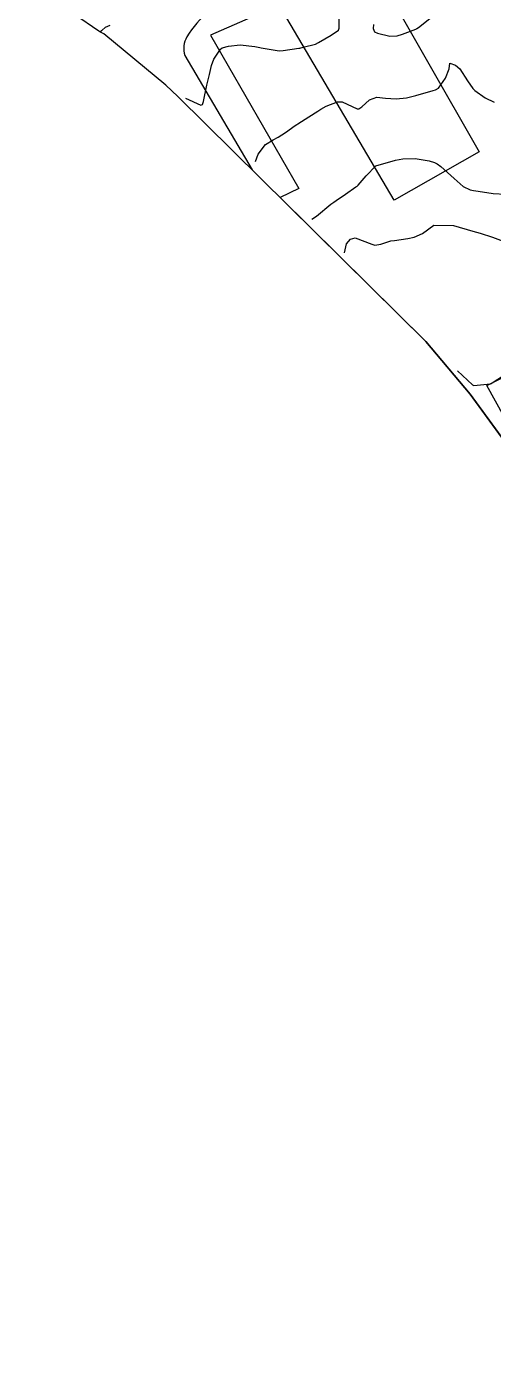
# Model space of a CAD drawing. Header units: metres. Extents: x 318500 to 325275, y 7408834 to 7428799.
# Drawn here: x 322315 to 322362.6, y 7421672.6 to 7421808 of the extents above; entities that cross this region are included whole.
import ezdxf

# ---------------------------------------------------------------- set-up
doc = ezdxf.new("R2010")
doc.units = ezdxf.units.M
doc.header["$MEASUREMENT"] = 0
for name, color, linetype in [('Area', 45, 'Continuous'), ('Curvas de Nivel 1m', 11, 'Continuous'), ('Curvas de Nivel 5m', 15, 'Continuous'), ('Edificações', 30, 'Continuous'), ('Vias Primárias', 230, 'Continuous')]:
    doc.layers.add(name, color=color, linetype=linetype)

msp = doc.modelspace()

# ---------------------------------------------------------------- linework, layer by layer
at = {"layer": 'Area'}
msp.add_lwpolyline([(322367.19, 7421760.96), (322360.24, 7421770.51), (322355.71, 7421775.88), (322330.42, 7421800.9), (322329.19, 7421802.04), (322322.87, 7421807.28), (322322.34, 7421807.56), (322317.37, 7421810.98)], dxfattribs=at)
at = {"layer": 'Curvas de Nivel 1m', "flags": 128}
for points, elevation in [([(322331.2, 7421800.7), (322332.76, 7421799.99), (322332.93, 7421800.06), (322333.01, 7421800.38), (322333.38, 7421802.05), (322333.63, 7421803.14), (322333.83, 7421804.04), (322334.09, 7421804.7), (322334.77, 7421805.72), (322334.94, 7421805.85), (322335.58, 7421806.02), (322336.77, 7421806.15), (322338.25, 7421805.99), (322338.77, 7421805.87), (322338.91, 7421805.84), (322340.76, 7421805.54), (322341.14, 7421805.57), (322342.77, 7421805.81), (322342.86, 7421805.83), (322343.18, 7421805.92), (322344.44, 7421806.24), (322344.77, 7421806.38), (322346.05, 7421807.15), (322346.79, 7421807.64), (322346.87, 7421807.87), (322346.89, 7421809.8)], 777), ([(322350.39, 7421808.23), (322350.34, 7421807.83), (322350.46, 7421807.49), (322350.79, 7421807.35), (322352.03, 7421807.05), (322352.78, 7421807.08), (322353.32, 7421807.24), (322354.69, 7421807.77), (322354.76, 7421807.8), (322354.79, 7421807.82), (322354.97, 7421807.94), (322356.81, 7421809.38)], 777), ([(322322.49, 7421807.41), (322322.64, 7421807.62), (322323.03, 7421807.95), (322323.5, 7421808.18)], 776), ([(322338.34, 7421794.26), (322338.62, 7421795.01), (322339.35, 7421795.97), (322340.13, 7421796.47), (322340.64, 7421796.74), (322341.38, 7421797.21), (322342.38, 7421797.92), (322342.55, 7421798.04), (322342.66, 7421798.11), (322343.78, 7421798.8), (322344.68, 7421799.38), (322344.99, 7421799.59), (322345.53, 7421799.89), (322346.69, 7421800.33), (322347.18, 7421800.35), (322348.19, 7421799.85), (322348.69, 7421799.64), (322348.89, 7421799.63), (322349.17, 7421799.84), (322349.97, 7421800.56), (322350.7, 7421800.82), (322351.59, 7421800.7), (322352.7, 7421800.63), (322353.73, 7421800.75), (322354.7, 7421800.97), (322356.46, 7421801.5), (322356.71, 7421801.57), (322357.01, 7421801.74), (322357.71, 7421802.74), (322358.08, 7421803.72), (322358.17, 7421804.29), (322358.75, 7421804.08), (322359.2, 7421803.71), (322359.95, 7421802.47), (322360.51, 7421801.69), (322360.71, 7421801.5), (322361.78, 7421800.75), (322362.7, 7421800.29)], 778), ([(322344.07, 7421788.37), (322344.54, 7421788.68), (322346.03, 7421789.88), (322346.32, 7421790.1), (322346.56, 7421790.26), (322347.51, 7421790.91), (322348.58, 7421791.65), (322348.69, 7421791.73), (322348.82, 7421791.84), (322349.63, 7421792.79), (322350.61, 7421793.82), (322352.62, 7421794.37), (322353.36, 7421794.52), (322354.62, 7421794.57), (322356.04, 7421794.32), (322356.61, 7421794.14), (322356.88, 7421794), (322357.25, 7421793.73), (322358.59, 7421792.51), (322359.51, 7421791.7), (322360.24, 7421791.35), (322360.58, 7421791.28), (322361.04, 7421791.21), (322362.57, 7421790.99), (322363.85, 7421790.92)], 779), ([(322358.94, 7421772.89), (322360.47, 7421771.44), (322360.62, 7421771.38), (322362.32, 7421771.56), (322362.39, 7421771.59), (322362.47, 7421771.66), (322364.33, 7421772.85)], 781)]:
    msp.add_lwpolyline(points, dxfattribs=dict(at, elevation=elevation))
at = {"layer": 'Curvas de Nivel 5m', "elevation": 780, "flags": 128}
msp.add_lwpolyline([(322347.41, 7421784.93), (322347.61, 7421785.85), (322348.04, 7421786.31), (322348.51, 7421786.44), (322350.19, 7421785.82), (322350.5, 7421785.72), (322351.11, 7421785.81), (322352.14, 7421786.16), (322352.51, 7421786.2), (322353.89, 7421786.38), (322354.51, 7421786.53), (322355.38, 7421786.89), (322356.53, 7421787.74), (322358.53, 7421787.71), (322360.52, 7421787.13), (322361.27, 7421786.93), (322362.51, 7421786.54), (322364.24, 7421785.89)], dxfattribs=at)
at = {"layer": 'Edificações'}
for points in [[(322350.6, 7421813.71), (322361.17, 7421795.23), (322352.48, 7421790.29), (322340.73, 7421810.21), (322333.74, 7421807.14), (322342.76, 7421791.48), (322340.85, 7421790.58), (322355.71, 7421775.88), (322360.24, 7421770.51), (322364.39, 7421764.81)], [(322365.29, 7421765.3), (322361.93, 7421771.37), (322381.2, 7421780.95)]]:
    msp.add_lwpolyline(points, dxfattribs=at)
at = {"layer": 'Vias Primárias'}
for points in [[(323715.64, 7420145.55, 0), (323709.04, 7420132.94)], [(323831.09, 7420001.79, 0), (323833.84, 7420008.44, 0.220888)], [(322412.9, 7421684.13), (322442.21, 7421698.55), (322449.91, 7421702.74, 0.340397), (322456.98, 7421718.78), (322452.49, 7421727.07), (322435.15, 7421755.78), (322422.18, 7421778.52), (322403.63, 7421809.75), (322396.14, 7421823.12, 0.103924), (322392.76, 7421827, 0.23439), (322384.29, 7421828.59), (322369.03, 7421823.41), (322355.57, 7421818.13), (322336.52, 7421811.25, 0.173825), (322331.33, 7421806.97, 0.218962), (322331.13, 7421805.07), (322338, 7421793.4)]]:
    msp.add_lwpolyline(points, format="xyb", dxfattribs=at)

doc.saveas('drawing.dxf')
